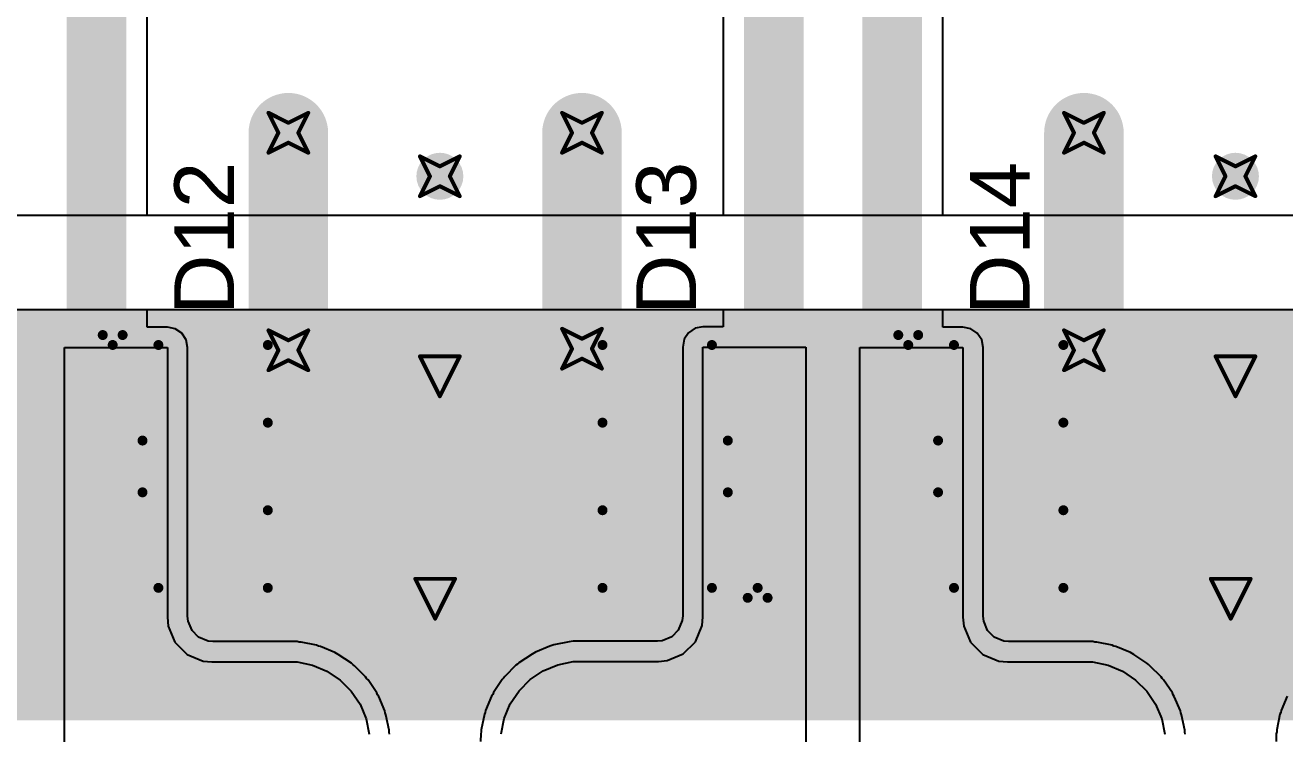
# Model space of a CAD drawing. Header units: inches. Extents: x -0.03 to 9.71, y 0.01 to 4.44.
# Drawn here: x 2.159 to 2.793, y 0.763 to 1.119 of the extents above; entities that cross this region are included whole.
import ezdxf

# ---------------------------------------------------------------- set-up
doc = ezdxf.new("R2010")
doc.units = ezdxf.units.IN
doc.header["$MEASUREMENT"] = 0
for name, color, linetype in [('Bottom Layer', 5, 'Continuous'), ('Bottom Solder', 6, 'Continuous'), ('Drill Drawing', 1, 'Continuous'), ('Layer 1', 16, 'Continuous'), ('Layer 2', 76, 'Continuous'), ('Top Layer', 1, 'Continuous'), ('Top Overlay', 2, 'Continuous'), ('Top Paste', 8, 'Continuous'), ('Top Solder', 216, 'Continuous'), ('Via Holes', 16, 'Continuous')]:
    doc.layers.add(name, color=color, linetype=linetype)
doc.styles.add('Arial', font='', dxfattribs={"height": 0.2})
doc.styles.get('Arial').set_extended_font_data('Arial')

# ---------------------------------------------------------------- blocks, each defined once
blk = doc.blocks.new('SOT_23_111')
at = {"layer": 'Top Layer'}
for points in [[(-0.01614, 0.05748), (0.01614, 0.05748), (0.01614, 0.02126), (-0.01614, 0.02126)], [(-0.05354, -0.02126), (-0.02126, -0.02126), (-0.02126, -0.05748), (-0.05354, -0.05748)], [(0.02126, -0.02126), (0.05354, -0.02126), (0.05354, -0.05748), (0.02126, -0.05748)]]:
    blk.add_hatch(color=1, dxfattribs=at).paths.add_polyline_path(points)
at = {"layer": 'Top Paste'}
for points in [[(-0.01614, 0.05748), (0.01614, 0.05748), (0.01614, 0.02126), (-0.01614, 0.02126)], [(-0.05354, -0.02126), (-0.02126, -0.02126), (-0.02126, -0.05748), (-0.05354, -0.05748)], [(0.02126, -0.02126), (0.05354, -0.02126), (0.05354, -0.05748), (0.02126, -0.05748)]]:
    blk.add_hatch(color=8, dxfattribs=at).paths.add_polyline_path(points)
at = {"layer": 'Top Solder'}
for points in [[(-0.02014, 0.06148), (0.02014, 0.06148), (0.02014, 0.01726), (-0.02014, 0.01726)], [(-0.05754, -0.01726), (-0.01726, -0.01726), (-0.01726, -0.06148), (-0.05754, -0.06148)], [(0.01726, -0.01726), (0.05754, -0.01726), (0.05754, -0.06148), (0.01726, -0.06148)]]:
    blk.add_hatch(color=216, dxfattribs=at).paths.add_polyline_path(points)
at = {"layer": 'Top Overlay', "const_width": 0.005}
for points in [[(-0.061, -0.023), (-0.061, 0.032)], [(-0.022, 0.032), (-0.061, 0.032)], [(0.061, 0.032), (0.022, 0.032)], [(0.061, -0.023), (0.061, 0.032)], [(0.013, -0.031), (-0.013, -0.031)], [(-0.061, -0.046), (-0.066, -0.041)], [(-0.066, -0.051), (-0.066, -0.041)], [(-0.066, -0.051), (-0.061, -0.046)]]:
    blk.add_lwpolyline(points, dxfattribs=at)
at = {"layer": 'Top Overlay', "const_width": 0.0025}
for points in [[(-0.06225, 0.032, 1), (-0.05975, 0.032, 1)], [(-0.06225, 0.032, 1), (-0.05975, 0.032, 1)], [(-0.02325, 0.032, 1), (-0.02075, 0.032, 1)], [(0.02075, 0.032, 1), (0.02325, 0.032, 1)], [(0.05975, 0.032, 1), (0.06225, 0.032, 1)], [(0.05975, 0.032, 1), (0.06225, 0.032, 1)], [(-0.06225, -0.023, 1), (-0.05975, -0.023, 1)], [(0.05975, -0.023, 1), (0.06225, -0.023, 1)], [(-0.01425, -0.031, 1), (-0.01175, -0.031, 1)], [(0.01175, -0.031, 1), (0.01425, -0.031, 1)], [(-0.06725, -0.041, 1), (-0.06475, -0.041, 1)], [(-0.06725, -0.041, 1), (-0.06475, -0.041, 1)], [(-0.06225, -0.046, 1), (-0.05975, -0.046, 1)], [(-0.06225, -0.046, 1), (-0.05975, -0.046, 1)], [(-0.06725, -0.051, 1), (-0.06475, -0.051, 1)], [(-0.06725, -0.051, 1), (-0.06475, -0.051, 1)]]:
    blk.add_lwpolyline(points, format="xyb", close=True, dxfattribs=at)
blk = doc.blocks.new('SOT_23_112')
at = {"layer": 'Top Layer'}
for points in [[(-0.01614, 0.05748), (0.01614, 0.05748), (0.01614, 0.02126), (-0.01614, 0.02126)], [(-0.05354, -0.02126), (-0.02126, -0.02126), (-0.02126, -0.05748), (-0.05354, -0.05748)], [(0.02126, -0.02126), (0.05354, -0.02126), (0.05354, -0.05748), (0.02126, -0.05748)]]:
    blk.add_hatch(color=1, dxfattribs=at).paths.add_polyline_path(points)
at = {"layer": 'Top Paste'}
for points in [[(-0.01614, 0.05748), (0.01614, 0.05748), (0.01614, 0.02126), (-0.01614, 0.02126)], [(-0.05354, -0.02126), (-0.02126, -0.02126), (-0.02126, -0.05748), (-0.05354, -0.05748)], [(0.02126, -0.02126), (0.05354, -0.02126), (0.05354, -0.05748), (0.02126, -0.05748)]]:
    blk.add_hatch(color=8, dxfattribs=at).paths.add_polyline_path(points)
at = {"layer": 'Top Solder'}
for points in [[(-0.02014, 0.06148), (0.02014, 0.06148), (0.02014, 0.01726), (-0.02014, 0.01726)], [(-0.05754, -0.01726), (-0.01726, -0.01726), (-0.01726, -0.06148), (-0.05754, -0.06148)], [(0.01726, -0.01726), (0.05754, -0.01726), (0.05754, -0.06148), (0.01726, -0.06148)]]:
    blk.add_hatch(color=216, dxfattribs=at).paths.add_polyline_path(points)
at = {"layer": 'Top Overlay', "const_width": 0.005}
for points in [[(-0.061, 0.032), (-0.061, -0.023)], [(-0.061, 0.032), (-0.022, 0.032)], [(0.022, 0.032), (0.061, 0.032)], [(0.061, 0.032), (0.061, -0.023)], [(-0.013, -0.031), (0.013, -0.031)], [(-0.066, -0.041), (-0.061, -0.046)], [(-0.066, -0.041), (-0.066, -0.051)], [(-0.061, -0.046), (-0.066, -0.051)]]:
    blk.add_lwpolyline(points, dxfattribs=at)
at = {"layer": 'Top Overlay', "const_width": 0.0025}
for points in [[(-0.06225, 0.032, 1), (-0.05975, 0.032, 1)], [(-0.06225, 0.032, 1), (-0.05975, 0.032, 1)], [(-0.02325, 0.032, 1), (-0.02075, 0.032, 1)], [(0.02075, 0.032, 1), (0.02325, 0.032, 1)], [(0.05975, 0.032, 1), (0.06225, 0.032, 1)], [(0.05975, 0.032, 1), (0.06225, 0.032, 1)], [(-0.06225, -0.023, 1), (-0.05975, -0.023, 1)], [(0.05975, -0.023, 1), (0.06225, -0.023, 1)], [(-0.01425, -0.031, 1), (-0.01175, -0.031, 1)], [(0.01175, -0.031, 1), (0.01425, -0.031, 1)], [(-0.06725, -0.041, 1), (-0.06475, -0.041, 1)], [(-0.06725, -0.041, 1), (-0.06475, -0.041, 1)], [(-0.06225, -0.046, 1), (-0.05975, -0.046, 1)], [(-0.06225, -0.046, 1), (-0.05975, -0.046, 1)], [(-0.06725, -0.051, 1), (-0.06475, -0.051, 1)], [(-0.06725, -0.051, 1), (-0.06475, -0.051, 1)]]:
    blk.add_lwpolyline(points, format="xyb", close=True, dxfattribs=at)
blk = doc.blocks.new('SOT_23_113')
at = {"layer": 'Top Layer'}
for points in [[(-0.01614, 0.05748), (0.01614, 0.05748), (0.01614, 0.02126), (-0.01614, 0.02126)], [(-0.05354, -0.02126), (-0.02126, -0.02126), (-0.02126, -0.05748), (-0.05354, -0.05748)], [(0.02126, -0.02126), (0.05354, -0.02126), (0.05354, -0.05748), (0.02126, -0.05748)]]:
    blk.add_hatch(color=1, dxfattribs=at).paths.add_polyline_path(points)
at = {"layer": 'Top Paste'}
for points in [[(-0.01614, 0.05748), (0.01614, 0.05748), (0.01614, 0.02126), (-0.01614, 0.02126)], [(-0.05354, -0.02126), (-0.02126, -0.02126), (-0.02126, -0.05748), (-0.05354, -0.05748)], [(0.02126, -0.02126), (0.05354, -0.02126), (0.05354, -0.05748), (0.02126, -0.05748)]]:
    blk.add_hatch(color=8, dxfattribs=at).paths.add_polyline_path(points)
at = {"layer": 'Top Solder'}
for points in [[(-0.02014, 0.06148), (0.02014, 0.06148), (0.02014, 0.01726), (-0.02014, 0.01726)], [(-0.05754, -0.01726), (-0.01726, -0.01726), (-0.01726, -0.06148), (-0.05754, -0.06148)], [(0.01726, -0.01726), (0.05754, -0.01726), (0.05754, -0.06148), (0.01726, -0.06148)]]:
    blk.add_hatch(color=216, dxfattribs=at).paths.add_polyline_path(points)
at = {"layer": 'Top Overlay', "const_width": 0.005}
for points in [[(-0.061, -0.023), (-0.061, 0.032)], [(-0.022, 0.032), (-0.061, 0.032)], [(0.061, 0.032), (0.022, 0.032)], [(0.061, -0.023), (0.061, 0.032)], [(0.013, -0.031), (-0.013, -0.031)], [(-0.061, -0.046), (-0.066, -0.041)], [(-0.066, -0.051), (-0.066, -0.041)], [(-0.066, -0.051), (-0.061, -0.046)]]:
    blk.add_lwpolyline(points, dxfattribs=at)
at = {"layer": 'Top Overlay', "const_width": 0.0025}
for points in [[(-0.06225, 0.032, 1), (-0.05975, 0.032, 1)], [(-0.06225, 0.032, 1), (-0.05975, 0.032, 1)], [(-0.02325, 0.032, 1), (-0.02075, 0.032, 1)], [(0.02075, 0.032, 1), (0.02325, 0.032, 1)], [(0.05975, 0.032, 1), (0.06225, 0.032, 1)], [(0.05975, 0.032, 1), (0.06225, 0.032, 1)], [(-0.06225, -0.023, 1), (-0.05975, -0.023, 1)], [(0.05975, -0.023, 1), (0.06225, -0.023, 1)], [(-0.01425, -0.031, 1), (-0.01175, -0.031, 1)], [(0.01175, -0.031, 1), (0.01425, -0.031, 1)], [(-0.06725, -0.041, 1), (-0.06475, -0.041, 1)], [(-0.06725, -0.041, 1), (-0.06475, -0.041, 1)], [(-0.06225, -0.046, 1), (-0.05975, -0.046, 1)], [(-0.06225, -0.046, 1), (-0.05975, -0.046, 1)], [(-0.06725, -0.051, 1), (-0.06475, -0.051, 1)], [(-0.06725, -0.051, 1), (-0.06475, -0.051, 1)]]:
    blk.add_lwpolyline(points, format="xyb", close=True, dxfattribs=at)

msp = doc.modelspace()

# ---------------------------------------------------------------- hatches: boundary and pattern name
at = {"layer": 'Bottom Layer'}
h = msp.add_hatch(color=5, dxfattribs=at)
edge = h.paths.add_edge_path()
edge.add_arc((2.29154, 1.06516), 0.01181, 0, 360)
h = msp.add_hatch(color=5, dxfattribs=at)
edge = h.paths.add_edge_path()
edge.add_arc((2.43917, 1.06516), 0.01181, 0, 360)
h = msp.add_hatch(color=5, dxfattribs=at)
edge = h.paths.add_edge_path()
edge.add_arc((2.69154, 1.06516), 0.01181, 0, 360)
h = msp.add_hatch(color=5, dxfattribs=at)
edge = h.paths.add_edge_path()
edge.add_arc((2.36772, 1.04331), 0.01181, 0, 360)
h = msp.add_hatch(color=5, dxfattribs=at)
edge = h.paths.add_edge_path()
edge.add_arc((2.76772, 1.04331), 0.01181, 0, 360)
h = msp.add_hatch(color=5, dxfattribs=at)
edge = h.paths.add_edge_path()
edge.add_arc((2.29154, 0.95591), 0.01181, 0, 360)
h = msp.add_hatch(color=5, dxfattribs=at)
edge = h.paths.add_edge_path()
edge.add_arc((2.36772, 0.94283), 0.02362, 0, 360)
h = msp.add_hatch(color=5, dxfattribs=at)
edge = h.paths.add_edge_path()
edge.add_arc((2.43917, 0.95669), 0.01181, 0, 360)
h = msp.add_hatch(color=5, dxfattribs=at)
edge = h.paths.add_edge_path()
edge.add_arc((2.69154, 0.95591), 0.01181, 0, 360)
h = msp.add_hatch(color=5, dxfattribs=at)
edge = h.paths.add_edge_path()
edge.add_arc((2.76772, 0.94283), 0.02362, 0, 360)
h = msp.add_hatch(color=5, dxfattribs=at)
edge = h.paths.add_edge_path()
edge.add_arc((2.36535, 0.8311), 0.02362, 0, 360)
h = msp.add_hatch(color=5, dxfattribs=at)
edge = h.paths.add_edge_path()
edge.add_arc((2.76535, 0.8311), 0.02362, 0, 360)
at = {"layer": 'Bottom Solder'}
msp.add_hatch(color=6, dxfattribs=at).paths.add_polyline_path([(0.02514, 0.77), (4.30557, 0.77), (4.30557, 0.97638), (0.02514, 0.97638)])
at = {"layer": 'Layer 1'}
h = msp.add_hatch(color=16, dxfattribs=at)
edge = h.paths.add_edge_path()
edge.add_arc((2.29154, 1.06516), 0.01181, 0, 360)
h = msp.add_hatch(color=16, dxfattribs=at)
edge = h.paths.add_edge_path()
edge.add_arc((2.43917, 1.06516), 0.01181, 0, 360)
h = msp.add_hatch(color=16, dxfattribs=at)
edge = h.paths.add_edge_path()
edge.add_arc((2.69154, 1.06516), 0.01181, 0, 360)
h = msp.add_hatch(color=16, dxfattribs=at)
edge = h.paths.add_edge_path()
edge.add_arc((2.36772, 1.04331), 0.01181, 0, 360)
h = msp.add_hatch(color=16, dxfattribs=at)
edge = h.paths.add_edge_path()
edge.add_arc((2.76772, 1.04331), 0.01181, 0, 360)
h = msp.add_hatch(color=16, dxfattribs=at)
edge = h.paths.add_edge_path()
edge.add_arc((2.29154, 0.95591), 0.01181, 0, 360)
h = msp.add_hatch(color=16, dxfattribs=at)
edge = h.paths.add_edge_path()
edge.add_arc((2.36772, 0.94283), 0.02362, 0, 360)
h = msp.add_hatch(color=16, dxfattribs=at)
edge = h.paths.add_edge_path()
edge.add_arc((2.43917, 0.95669), 0.01181, 0, 360)
h = msp.add_hatch(color=16, dxfattribs=at)
edge = h.paths.add_edge_path()
edge.add_arc((2.69154, 0.95591), 0.01181, 0, 360)
h = msp.add_hatch(color=16, dxfattribs=at)
edge = h.paths.add_edge_path()
edge.add_arc((2.76772, 0.94283), 0.02362, 0, 360)
h = msp.add_hatch(color=16, dxfattribs=at)
edge = h.paths.add_edge_path()
edge.add_arc((2.36535, 0.8311), 0.02362, 0, 360)
h = msp.add_hatch(color=16, dxfattribs=at)
edge = h.paths.add_edge_path()
edge.add_arc((2.76535, 0.8311), 0.02362, 0, 360)
at = {"layer": 'Layer 2'}
h = msp.add_hatch(color=76, dxfattribs=at)
edge = h.paths.add_edge_path()
edge.add_arc((2.29154, 1.06516), 0.01181, 0, 360)
h = msp.add_hatch(color=76, dxfattribs=at)
edge = h.paths.add_edge_path()
edge.add_arc((2.43917, 1.06516), 0.01181, 0, 360)
h = msp.add_hatch(color=76, dxfattribs=at)
edge = h.paths.add_edge_path()
edge.add_arc((2.69154, 1.06516), 0.01181, 0, 360)
h = msp.add_hatch(color=76, dxfattribs=at)
edge = h.paths.add_edge_path()
edge.add_arc((2.36772, 1.04331), 0.01181, 0, 360)
h = msp.add_hatch(color=76, dxfattribs=at)
edge = h.paths.add_edge_path()
edge.add_arc((2.76772, 1.04331), 0.01181, 0, 360)
h = msp.add_hatch(color=76, dxfattribs=at)
edge = h.paths.add_edge_path()
edge.add_arc((2.29154, 0.95591), 0.01181, 0, 360)
h = msp.add_hatch(color=76, dxfattribs=at)
edge = h.paths.add_edge_path()
edge.add_arc((2.36772, 0.94283), 0.02362, 0, 360)
h = msp.add_hatch(color=76, dxfattribs=at)
edge = h.paths.add_edge_path()
edge.add_arc((2.43917, 0.95669), 0.01181, 0, 360)
h = msp.add_hatch(color=76, dxfattribs=at)
edge = h.paths.add_edge_path()
edge.add_arc((2.69154, 0.95591), 0.01181, 0, 360)
h = msp.add_hatch(color=76, dxfattribs=at)
edge = h.paths.add_edge_path()
edge.add_arc((2.76772, 0.94283), 0.02362, 0, 360)
h = msp.add_hatch(color=76, dxfattribs=at)
edge = h.paths.add_edge_path()
edge.add_arc((2.36535, 0.8311), 0.02362, 0, 360)
h = msp.add_hatch(color=76, dxfattribs=at)
edge = h.paths.add_edge_path()
edge.add_arc((2.76535, 0.8311), 0.02362, 0, 360)
at = {"layer": 'Top Layer'}
h = msp.add_hatch(color=1, dxfattribs=at)
edge = h.paths.add_edge_path()
edge.add_arc((2.29154, 1.06516), 0.01181, 0, 360)
h = msp.add_hatch(color=1, dxfattribs=at)
edge = h.paths.add_edge_path()
edge.add_arc((2.43917, 1.06516), 0.01181, 0, 360)
h = msp.add_hatch(color=1, dxfattribs=at)
edge = h.paths.add_edge_path()
edge.add_arc((2.69154, 1.06516), 0.01181, 0, 360)
h = msp.add_hatch(color=1, dxfattribs=at)
edge = h.paths.add_edge_path()
edge.add_arc((2.36772, 1.04331), 0.01181, 0, 360)
h = msp.add_hatch(color=1, dxfattribs=at)
edge = h.paths.add_edge_path()
edge.add_arc((2.76772, 1.04331), 0.01181, 0, 360)
h = msp.add_hatch(color=1, dxfattribs=at)
edge = h.paths.add_edge_path()
edge.add_arc((2.29154, 0.95591), 0.01181, 0, 360)
h = msp.add_hatch(color=1, dxfattribs=at)
edge = h.paths.add_edge_path()
edge.add_arc((2.36772, 0.94283), 0.02362, 0, 360)
h = msp.add_hatch(color=1, dxfattribs=at)
edge = h.paths.add_edge_path()
edge.add_arc((2.43917, 0.95669), 0.01181, 0, 360)
h = msp.add_hatch(color=1, dxfattribs=at)
edge = h.paths.add_edge_path()
edge.add_arc((2.69154, 0.95591), 0.01181, 0, 360)
h = msp.add_hatch(color=1, dxfattribs=at)
edge = h.paths.add_edge_path()
edge.add_arc((2.76772, 0.94283), 0.02362, 0, 360)
h = msp.add_hatch(color=1, dxfattribs=at)
edge = h.paths.add_edge_path()
edge.add_arc((2.36535, 0.8311), 0.02362, 0, 360)
h = msp.add_hatch(color=1, dxfattribs=at)
edge = h.paths.add_edge_path()
edge.add_arc((2.76535, 0.8311), 0.02362, 0, 360)
at = {"layer": 'Via Holes'}
h = msp.add_hatch(color=7, dxfattribs=at)
edge = h.paths.add_edge_path()
edge.add_arc((2.29154, 1.06516), 0.00591, 0, 360)
h = msp.add_hatch(color=7, dxfattribs=at)
edge = h.paths.add_edge_path()
edge.add_arc((2.43917, 1.06516), 0.00591, 0, 360)
h = msp.add_hatch(color=7, dxfattribs=at)
edge = h.paths.add_edge_path()
edge.add_arc((2.69154, 1.06516), 0.00591, 0, 360)
h = msp.add_hatch(color=7, dxfattribs=at)
edge = h.paths.add_edge_path()
edge.add_arc((2.36772, 1.04331), 0.00591, 0, 360)
h = msp.add_hatch(color=7, dxfattribs=at)
edge = h.paths.add_edge_path()
edge.add_arc((2.76772, 1.04331), 0.00591, 0, 360)
h = msp.add_hatch(color=7, dxfattribs=at)
edge = h.paths.add_edge_path()
edge.add_arc((2.29154, 0.95591), 0.00591, 0, 360)
h = msp.add_hatch(color=7, dxfattribs=at)
edge = h.paths.add_edge_path()
edge.add_arc((2.36772, 0.94283), 0.01378, 0, 360)
h = msp.add_hatch(color=7, dxfattribs=at)
edge = h.paths.add_edge_path()
edge.add_arc((2.43917, 0.95669), 0.00591, 0, 360)
h = msp.add_hatch(color=7, dxfattribs=at)
edge = h.paths.add_edge_path()
edge.add_arc((2.69154, 0.95591), 0.00591, 0, 360)
h = msp.add_hatch(color=7, dxfattribs=at)
edge = h.paths.add_edge_path()
edge.add_arc((2.76772, 0.94283), 0.01378, 0, 360)
h = msp.add_hatch(color=7, dxfattribs=at)
edge = h.paths.add_edge_path()
edge.add_arc((2.36535, 0.8311), 0.01378, 0, 360)
h = msp.add_hatch(color=7, dxfattribs=at)
edge = h.paths.add_edge_path()
edge.add_arc((2.76535, 0.8311), 0.01378, 0, 360)

# ---------------------------------------------------------------- linework, layer by layer
at = {"layer": 'Bottom Layer'}
for p, q in [((4.30557, 1.02362), (0.02514, 1.02362)), ((0.02514, 0.97638), (4.30557, 0.97638))]:
    msp.add_line(p, q, dxfattribs=at)
at = {"layer": 'Bottom Layer', "const_width": 0.04}
for points in [[(2.29154, 0.95591), (2.29154, 1.06516)], [(2.43917, 0.95669), (2.43917, 1.06516)], [(2.69154, 0.95591), (2.69154, 1.06516)]]:
    msp.add_lwpolyline(points, dxfattribs=at)
at = {"layer": 'Bottom Layer', "const_width": 0.02}
for points in [[(2.28154, 1.06516, 1), (2.30154, 1.06516, 1)], [(2.42917, 1.06516, 1), (2.44917, 1.06516, 1)], [(2.68154, 1.06516, 1), (2.70154, 1.06516, 1)], [(2.28154, 0.95591, 1), (2.30154, 0.95591, 1)], [(2.42917, 0.95669, 1), (2.44917, 0.95669, 1)], [(2.68154, 0.95591, 1), (2.70154, 0.95591, 1)]]:
    msp.add_lwpolyline(points, format="xyb", close=True, dxfattribs=at)
at = {"layer": 'Drill Drawing', "const_width": 0.002}
for points in [[(2.28154, 1.07516), (2.29154, 1.07016)], [(2.28154, 1.07516), (2.28654, 1.06516)], [(2.29154, 1.07016), (2.30154, 1.07516)], [(2.29654, 1.06516), (2.30154, 1.07516)], [(2.42917, 1.07516), (2.43917, 1.07016)], [(2.42917, 1.07516), (2.43417, 1.06516)], [(2.43917, 1.07016), (2.44917, 1.07516)], [(2.44417, 1.06516), (2.44917, 1.07516)], [(2.68154, 1.07516), (2.69154, 1.07016)], [(2.68154, 1.07516), (2.68654, 1.06516)], [(2.69154, 1.07016), (2.70154, 1.07516)], [(2.69654, 1.06516), (2.70154, 1.07516)], [(2.28154, 1.05516), (2.28654, 1.06516)], [(2.29654, 1.06516), (2.30154, 1.05516)], [(2.42917, 1.05516), (2.43417, 1.06516)], [(2.44417, 1.06516), (2.44917, 1.05516)], [(2.68154, 1.05516), (2.68654, 1.06516)], [(2.69654, 1.06516), (2.70154, 1.05516)], [(2.28154, 1.05516), (2.29154, 1.06016)], [(2.29154, 1.06016), (2.30154, 1.05516)], [(2.42917, 1.05516), (2.43917, 1.06016)], [(2.43917, 1.06016), (2.44917, 1.05516)], [(2.68154, 1.05516), (2.69154, 1.06016)], [(2.69154, 1.06016), (2.70154, 1.05516)], [(2.35772, 1.05331), (2.36772, 1.04831)], [(2.35772, 1.05331), (2.36272, 1.04331)], [(2.36772, 1.04831), (2.37772, 1.05331)], [(2.37272, 1.04331), (2.37772, 1.05331)], [(2.75772, 1.05331), (2.76772, 1.04831)], [(2.75772, 1.05331), (2.76272, 1.04331)], [(2.76772, 1.04831), (2.77772, 1.05331)], [(2.77272, 1.04331), (2.77772, 1.05331)], [(2.35772, 1.03331), (2.36272, 1.04331)], [(2.35772, 1.03331), (2.36772, 1.03831)], [(2.36772, 1.03831), (2.37772, 1.03331)], [(2.37272, 1.04331), (2.37772, 1.03331)], [(2.75772, 1.03331), (2.76272, 1.04331)], [(2.75772, 1.03331), (2.76772, 1.03831)], [(2.76772, 1.03831), (2.77772, 1.03331)], [(2.77272, 1.04331), (2.77772, 1.03331)], [(2.28154, 0.96591), (2.29154, 0.96091)], [(2.28154, 0.96591), (2.28654, 0.95591)], [(2.29154, 0.96091), (2.30154, 0.96591)], [(2.29654, 0.95591), (2.30154, 0.96591)], [(2.42917, 0.96669), (2.43917, 0.96169)], [(2.42917, 0.96669), (2.43417, 0.95669)], [(2.43917, 0.96169), (2.44917, 0.96669)], [(2.44417, 0.95669), (2.44917, 0.96669)], [(2.68154, 0.96591), (2.69154, 0.96091)], [(2.68154, 0.96591), (2.68654, 0.95591)], [(2.69154, 0.96091), (2.70154, 0.96591)], [(2.69654, 0.95591), (2.70154, 0.96591)], [(2.28154, 0.94591), (2.28654, 0.95591)], [(2.29654, 0.95591), (2.30154, 0.94591)], [(2.42917, 0.94669), (2.43417, 0.95669)], [(2.44417, 0.95669), (2.44917, 0.94669)], [(2.68154, 0.94591), (2.68654, 0.95591)], [(2.69654, 0.95591), (2.70154, 0.94591)], [(2.28154, 0.94591), (2.29154, 0.95091)], [(2.29154, 0.95091), (2.30154, 0.94591)], [(2.35772, 0.95283), (2.37772, 0.95283)], [(2.35772, 0.95283), (2.36772, 0.93283)], [(2.36772, 0.93283), (2.37772, 0.95283)], [(2.42917, 0.94669), (2.43917, 0.95169)], [(2.43917, 0.95169), (2.44917, 0.94669)], [(2.68154, 0.94591), (2.69154, 0.95091)], [(2.69154, 0.95091), (2.70154, 0.94591)], [(2.75772, 0.95283), (2.77772, 0.95283)], [(2.75772, 0.95283), (2.76772, 0.93283)], [(2.76772, 0.93283), (2.77772, 0.95283)], [(2.35535, 0.8411), (2.37535, 0.8411)], [(2.35535, 0.8411), (2.36535, 0.8211)], [(2.36535, 0.8211), (2.37535, 0.8411)], [(2.75535, 0.8411), (2.77535, 0.8411)], [(2.75535, 0.8411), (2.76535, 0.8211)], [(2.76535, 0.8211), (2.77535, 0.8411)]]:
    msp.add_lwpolyline(points, dxfattribs=at)
at = {"layer": 'Drill Drawing', "const_width": 0.001}
for points in [[(2.28104, 1.07516, 1), (2.28204, 1.07516, 1)], [(2.28104, 1.07516, 1), (2.28204, 1.07516, 1)], [(2.29104, 1.07016, 1), (2.29204, 1.07016, 1)], [(2.29104, 1.07016, 1), (2.29204, 1.07016, 1)], [(2.30104, 1.07516, 1), (2.30204, 1.07516, 1)], [(2.30104, 1.07516, 1), (2.30204, 1.07516, 1)], [(2.42867, 1.07516, 1), (2.42967, 1.07516, 1)], [(2.42867, 1.07516, 1), (2.42967, 1.07516, 1)], [(2.43867, 1.07016, 1), (2.43967, 1.07016, 1)], [(2.43867, 1.07016, 1), (2.43967, 1.07016, 1)], [(2.44867, 1.07516, 1), (2.44967, 1.07516, 1)], [(2.44867, 1.07516, 1), (2.44967, 1.07516, 1)], [(2.68104, 1.07516, 1), (2.68204, 1.07516, 1)], [(2.68104, 1.07516, 1), (2.68204, 1.07516, 1)], [(2.69104, 1.07016, 1), (2.69204, 1.07016, 1)], [(2.69104, 1.07016, 1), (2.69204, 1.07016, 1)], [(2.70104, 1.07516, 1), (2.70204, 1.07516, 1)], [(2.70104, 1.07516, 1), (2.70204, 1.07516, 1)], [(2.28604, 1.06516, 1), (2.28704, 1.06516, 1)], [(2.28604, 1.06516, 1), (2.28704, 1.06516, 1)], [(2.29604, 1.06516, 1), (2.29704, 1.06516, 1)], [(2.29604, 1.06516, 1), (2.29704, 1.06516, 1)], [(2.43367, 1.06516, 1), (2.43467, 1.06516, 1)], [(2.43367, 1.06516, 1), (2.43467, 1.06516, 1)], [(2.44367, 1.06516, 1), (2.44467, 1.06516, 1)], [(2.44367, 1.06516, 1), (2.44467, 1.06516, 1)], [(2.68604, 1.06516, 1), (2.68704, 1.06516, 1)], [(2.68604, 1.06516, 1), (2.68704, 1.06516, 1)], [(2.69604, 1.06516, 1), (2.69704, 1.06516, 1)], [(2.69604, 1.06516, 1), (2.69704, 1.06516, 1)], [(2.29104, 1.06016, 1), (2.29204, 1.06016, 1)], [(2.29104, 1.06016, 1), (2.29204, 1.06016, 1)], [(2.43867, 1.06016, 1), (2.43967, 1.06016, 1)], [(2.43867, 1.06016, 1), (2.43967, 1.06016, 1)], [(2.69104, 1.06016, 1), (2.69204, 1.06016, 1)], [(2.69104, 1.06016, 1), (2.69204, 1.06016, 1)], [(2.28104, 1.05516, 1), (2.28204, 1.05516, 1)], [(2.28104, 1.05516, 1), (2.28204, 1.05516, 1)], [(2.30104, 1.05516, 1), (2.30204, 1.05516, 1)], [(2.30104, 1.05516, 1), (2.30204, 1.05516, 1)], [(2.35722, 1.05331, 1), (2.35822, 1.05331, 1)], [(2.35722, 1.05331, 1), (2.35822, 1.05331, 1)], [(2.37722, 1.05331, 1), (2.37822, 1.05331, 1)], [(2.37722, 1.05331, 1), (2.37822, 1.05331, 1)], [(2.42867, 1.05516, 1), (2.42967, 1.05516, 1)], [(2.42867, 1.05516, 1), (2.42967, 1.05516, 1)], [(2.44867, 1.05516, 1), (2.44967, 1.05516, 1)], [(2.44867, 1.05516, 1), (2.44967, 1.05516, 1)], [(2.68104, 1.05516, 1), (2.68204, 1.05516, 1)], [(2.68104, 1.05516, 1), (2.68204, 1.05516, 1)], [(2.70104, 1.05516, 1), (2.70204, 1.05516, 1)], [(2.70104, 1.05516, 1), (2.70204, 1.05516, 1)], [(2.75722, 1.05331, 1), (2.75822, 1.05331, 1)], [(2.75722, 1.05331, 1), (2.75822, 1.05331, 1)], [(2.77722, 1.05331, 1), (2.77822, 1.05331, 1)], [(2.77722, 1.05331, 1), (2.77822, 1.05331, 1)], [(2.36722, 1.04831, 1), (2.36822, 1.04831, 1)], [(2.36722, 1.04831, 1), (2.36822, 1.04831, 1)], [(2.76722, 1.04831, 1), (2.76822, 1.04831, 1)], [(2.76722, 1.04831, 1), (2.76822, 1.04831, 1)], [(2.36222, 1.04331, 1), (2.36322, 1.04331, 1)], [(2.36222, 1.04331, 1), (2.36322, 1.04331, 1)], [(2.36722, 1.03831, 1), (2.36822, 1.03831, 1)], [(2.36722, 1.03831, 1), (2.36822, 1.03831, 1)], [(2.37222, 1.04331, 1), (2.37322, 1.04331, 1)], [(2.37222, 1.04331, 1), (2.37322, 1.04331, 1)], [(2.76222, 1.04331, 1), (2.76322, 1.04331, 1)], [(2.76222, 1.04331, 1), (2.76322, 1.04331, 1)], [(2.76722, 1.03831, 1), (2.76822, 1.03831, 1)], [(2.76722, 1.03831, 1), (2.76822, 1.03831, 1)], [(2.77222, 1.04331, 1), (2.77322, 1.04331, 1)], [(2.77222, 1.04331, 1), (2.77322, 1.04331, 1)], [(2.35722, 1.03331, 1), (2.35822, 1.03331, 1)], [(2.35722, 1.03331, 1), (2.35822, 1.03331, 1)], [(2.37722, 1.03331, 1), (2.37822, 1.03331, 1)], [(2.37722, 1.03331, 1), (2.37822, 1.03331, 1)], [(2.75722, 1.03331, 1), (2.75822, 1.03331, 1)], [(2.75722, 1.03331, 1), (2.75822, 1.03331, 1)], [(2.77722, 1.03331, 1), (2.77822, 1.03331, 1)], [(2.77722, 1.03331, 1), (2.77822, 1.03331, 1)], [(2.28104, 0.96591, 1), (2.28204, 0.96591, 1)], [(2.28104, 0.96591, 1), (2.28204, 0.96591, 1)], [(2.30104, 0.96591, 1), (2.30204, 0.96591, 1)], [(2.30104, 0.96591, 1), (2.30204, 0.96591, 1)], [(2.42867, 0.96669, 1), (2.42967, 0.96669, 1)], [(2.42867, 0.96669, 1), (2.42967, 0.96669, 1)], [(2.43867, 0.96169, 1), (2.43967, 0.96169, 1)], [(2.43867, 0.96169, 1), (2.43967, 0.96169, 1)], [(2.44867, 0.96669, 1), (2.44967, 0.96669, 1)], [(2.44867, 0.96669, 1), (2.44967, 0.96669, 1)], [(2.68104, 0.96591, 1), (2.68204, 0.96591, 1)], [(2.68104, 0.96591, 1), (2.68204, 0.96591, 1)], [(2.70104, 0.96591, 1), (2.70204, 0.96591, 1)], [(2.70104, 0.96591, 1), (2.70204, 0.96591, 1)], [(2.28604, 0.95591, 1), (2.28704, 0.95591, 1)], [(2.28604, 0.95591, 1), (2.28704, 0.95591, 1)], [(2.29104, 0.96091, 1), (2.29204, 0.96091, 1)], [(2.29104, 0.96091, 1), (2.29204, 0.96091, 1)], [(2.29604, 0.95591, 1), (2.29704, 0.95591, 1)], [(2.29604, 0.95591, 1), (2.29704, 0.95591, 1)], [(2.43367, 0.95669, 1), (2.43467, 0.95669, 1)], [(2.43367, 0.95669, 1), (2.43467, 0.95669, 1)], [(2.44367, 0.95669, 1), (2.44467, 0.95669, 1)], [(2.44367, 0.95669, 1), (2.44467, 0.95669, 1)], [(2.68604, 0.95591, 1), (2.68704, 0.95591, 1)], [(2.68604, 0.95591, 1), (2.68704, 0.95591, 1)], [(2.69104, 0.96091, 1), (2.69204, 0.96091, 1)], [(2.69104, 0.96091, 1), (2.69204, 0.96091, 1)], [(2.69604, 0.95591, 1), (2.69704, 0.95591, 1)], [(2.69604, 0.95591, 1), (2.69704, 0.95591, 1)], [(2.29104, 0.95091, 1), (2.29204, 0.95091, 1)], [(2.29104, 0.95091, 1), (2.29204, 0.95091, 1)], [(2.35722, 0.95283, 1), (2.35822, 0.95283, 1)], [(2.35722, 0.95283, 1), (2.35822, 0.95283, 1)], [(2.37722, 0.95283, 1), (2.37822, 0.95283, 1)], [(2.37722, 0.95283, 1), (2.37822, 0.95283, 1)], [(2.43867, 0.95169, 1), (2.43967, 0.95169, 1)], [(2.43867, 0.95169, 1), (2.43967, 0.95169, 1)], [(2.69104, 0.95091, 1), (2.69204, 0.95091, 1)], [(2.69104, 0.95091, 1), (2.69204, 0.95091, 1)], [(2.75722, 0.95283, 1), (2.75822, 0.95283, 1)], [(2.75722, 0.95283, 1), (2.75822, 0.95283, 1)], [(2.77722, 0.95283, 1), (2.77822, 0.95283, 1)], [(2.77722, 0.95283, 1), (2.77822, 0.95283, 1)], [(2.28104, 0.94591, 1), (2.28204, 0.94591, 1)], [(2.28104, 0.94591, 1), (2.28204, 0.94591, 1)], [(2.30104, 0.94591, 1), (2.30204, 0.94591, 1)], [(2.30104, 0.94591, 1), (2.30204, 0.94591, 1)], [(2.42867, 0.94669, 1), (2.42967, 0.94669, 1)], [(2.42867, 0.94669, 1), (2.42967, 0.94669, 1)], [(2.44867, 0.94669, 1), (2.44967, 0.94669, 1)], [(2.44867, 0.94669, 1), (2.44967, 0.94669, 1)], [(2.68104, 0.94591, 1), (2.68204, 0.94591, 1)], [(2.68104, 0.94591, 1), (2.68204, 0.94591, 1)], [(2.70104, 0.94591, 1), (2.70204, 0.94591, 1)], [(2.70104, 0.94591, 1), (2.70204, 0.94591, 1)], [(2.36722, 0.93283, 1), (2.36822, 0.93283, 1)], [(2.36722, 0.93283, 1), (2.36822, 0.93283, 1)], [(2.76722, 0.93283, 1), (2.76822, 0.93283, 1)], [(2.76722, 0.93283, 1), (2.76822, 0.93283, 1)], [(2.35485, 0.8411, 1), (2.35585, 0.8411, 1)], [(2.35485, 0.8411, 1), (2.35585, 0.8411, 1)], [(2.37485, 0.8411, 1), (2.37585, 0.8411, 1)], [(2.37485, 0.8411, 1), (2.37585, 0.8411, 1)], [(2.75485, 0.8411, 1), (2.75585, 0.8411, 1)], [(2.75485, 0.8411, 1), (2.75585, 0.8411, 1)], [(2.77485, 0.8411, 1), (2.77585, 0.8411, 1)], [(2.77485, 0.8411, 1), (2.77585, 0.8411, 1)], [(2.36485, 0.8211, 1), (2.36585, 0.8211, 1)], [(2.36485, 0.8211, 1), (2.36585, 0.8211, 1)], [(2.76485, 0.8211, 1), (2.76585, 0.8211, 1)], [(2.76485, 0.8211, 1), (2.76585, 0.8211, 1)]]:
    msp.add_lwpolyline(points, format="xyb", close=True, dxfattribs=at)
at = {"layer": 'Layer 1'}
for p, q in [((4.30557, 1.02362), (0.02514, 1.02362)), ((0.02514, 0.97638), (4.30557, 0.97638))]:
    msp.add_line(p, q, dxfattribs=at)
at = {"layer": 'Layer 2'}
for p, q in [((4.30557, 1.02362), (0.02514, 1.02362)), ((0.02514, 0.97638), (4.30557, 0.97638))]:
    msp.add_line(p, q, dxfattribs=at)
at = {"layer": 'Top Layer'}
for p, q in [((2.22057, 1.02362), (2.22057, 1.21084)), ((2.51014, 1.21084), (2.51014, 1.02362)), ((2.62057, 1.02362), (2.62057, 1.21084)), ((2.51014, 1.02362), (2.22057, 1.02362)), ((2.91014, 1.02362), (2.62057, 1.02362)), ((2.22057, 0.96752), (2.22057, 0.97638)), ((2.22057, 0.97638), (2.51014, 0.97638)), ((2.51014, 0.97638), (2.51014, 0.96773)), ((2.62057, 0.96752), (2.62057, 0.97638)), ((2.62057, 0.97638), (2.91014, 0.97638)), ((2.23071, 0.96752), (2.22057, 0.96752)), ((2.23461, 0.96674), (2.23071, 0.96752)), ((2.23792, 0.96453), (2.23461, 0.96674)), ((2.24013, 0.96123), (2.23792, 0.96453)), ((2.49279, 0.96474), (2.49058, 0.96143)), ((2.4961, 0.96695), (2.49279, 0.96474)), ((2.5, 0.96773), (2.4961, 0.96695)), ((2.51014, 0.96773), (2.5, 0.96773)), ((2.63071, 0.96752), (2.62057, 0.96752)), ((2.63461, 0.96674), (2.63071, 0.96752)), ((2.63792, 0.96453), (2.63461, 0.96674)), ((2.64013, 0.96123), (2.63792, 0.96453)), ((2.17895, 0.59167), (2.17895, 0.95732)), ((2.17895, 0.95732), (2.23071, 0.95732)), ((2.23071, 0.95732), (2.23071, 0.82177)), ((2.2409, 0.95732), (2.24013, 0.96123)), ((2.24091, 0.82227), (2.2409, 0.95732)), ((2.48981, 0.95753), (2.4898, 0.82248)), ((2.49058, 0.96143), (2.48981, 0.95753)), ((2.5, 0.82198), (2.5, 0.95753)), ((2.5, 0.95753), (2.55176, 0.95753)), ((2.55176, 0.95753), (2.55176, 0.59188)), ((2.57895, 0.59167), (2.57895, 0.95732)), ((2.57895, 0.95732), (2.63071, 0.95732)), ((2.63071, 0.95732), (2.63071, 0.82177)), ((2.6409, 0.95732), (2.64013, 0.96123)), ((2.64091, 0.82227), (2.6409, 0.95732)), ((2.23071, 0.82177), (2.23071, 0.82177)), ((2.23071, 0.82177), (2.23114, 0.8174)), ((2.23114, 0.8174), (2.23448, 0.80933)), ((2.24114, 0.8199), (2.24091, 0.82227)), ((2.24312, 0.8151), (2.24114, 0.8199)), ((2.48957, 0.82011), (2.48758, 0.81531)), ((2.4898, 0.82248), (2.48957, 0.82011)), ((2.49623, 0.80953), (2.49957, 0.81761)), ((2.49957, 0.81761), (2.5, 0.82198)), ((2.5, 0.82198), (2.5, 0.82198)), ((2.63071, 0.82177), (2.63071, 0.82177)), ((2.63071, 0.82177), (2.63114, 0.8174)), ((2.63114, 0.8174), (2.63448, 0.80933)), ((2.64114, 0.8199), (2.64091, 0.82227)), ((2.64312, 0.8151), (2.64114, 0.8199)), ((2.24643, 0.81179), (2.24312, 0.8151)), ((2.25123, 0.80981), (2.24643, 0.81179)), ((2.48428, 0.812), (2.47948, 0.81001)), ((2.48758, 0.81531), (2.48428, 0.812)), ((2.64643, 0.81179), (2.64312, 0.8151)), ((2.65123, 0.80981), (2.64643, 0.81179)), ((2.23448, 0.80933), (2.24066, 0.80315)), ((2.2536, 0.80958), (2.25123, 0.80981)), ((2.29195, 0.80958), (2.2536, 0.80958)), ((2.292, 0.80957), (2.29195, 0.80958)), ((2.29205, 0.80957), (2.292, 0.80957)), ((2.29601, 0.80954), (2.29205, 0.80957)), ((2.29698, 0.80933), (2.29601, 0.80954)), ((2.29797, 0.80932), (2.29698, 0.80933)), ((2.30573, 0.80772), (2.29797, 0.80932)), ((2.30665, 0.80733), (2.30573, 0.80772)), ((2.30762, 0.80714), (2.30665, 0.80733)), ((2.31492, 0.80407), (2.30762, 0.80714)), ((2.42309, 0.80734), (2.41579, 0.80427)), ((2.42406, 0.80754), (2.42309, 0.80734)), ((2.42497, 0.80793), (2.42406, 0.80754)), ((2.43273, 0.80953), (2.42497, 0.80793)), ((2.43373, 0.80954), (2.43273, 0.80953)), ((2.4347, 0.80974), (2.43373, 0.80954)), ((2.43866, 0.80978), (2.4347, 0.80974)), ((2.43871, 0.80977), (2.43866, 0.80978)), ((2.43876, 0.80978), (2.43871, 0.80977)), ((2.47711, 0.80978), (2.43876, 0.80978)), ((2.47948, 0.81001), (2.47711, 0.80978)), ((2.49005, 0.80336), (2.49623, 0.80953)), ((2.63448, 0.80933), (2.64066, 0.80315)), ((2.6536, 0.80958), (2.65123, 0.80981)), ((2.69195, 0.80958), (2.6536, 0.80958)), ((2.692, 0.80957), (2.69195, 0.80958)), ((2.69205, 0.80957), (2.692, 0.80957)), ((2.69601, 0.80954), (2.69205, 0.80957)), ((2.69698, 0.80933), (2.69601, 0.80954)), ((2.69797, 0.80932), (2.69698, 0.80933)), ((2.70573, 0.80772), (2.69797, 0.80932)), ((2.70665, 0.80733), (2.70573, 0.80772)), ((2.70762, 0.80714), (2.70665, 0.80733)), ((2.71492, 0.80407), (2.70762, 0.80714)), ((2.24066, 0.80315), (2.24873, 0.79981)), ((2.24873, 0.79981), (2.2531, 0.79938)), ((2.2531, 0.79938), (2.29195, 0.79938)), ((2.29195, 0.79938), (2.29195, 0.79938)), ((2.29195, 0.79938), (2.29591, 0.79934)), ((2.29591, 0.79934), (2.30367, 0.79774)), ((2.31575, 0.80351), (2.31492, 0.80407)), ((2.31666, 0.80313), (2.31575, 0.80351)), ((2.32324, 0.79871), (2.31666, 0.80313)), ((2.32394, 0.79801), (2.32324, 0.79871)), ((2.32476, 0.79746), (2.32394, 0.79801)), ((2.40677, 0.79822), (2.40595, 0.79767)), ((2.40747, 0.79892), (2.40677, 0.79822)), ((2.41405, 0.80334), (2.40747, 0.79892)), ((2.41496, 0.80372), (2.41405, 0.80334)), ((2.41579, 0.80427), (2.41496, 0.80372)), ((2.42704, 0.79794), (2.4348, 0.79955)), ((2.4348, 0.79955), (2.43876, 0.79959)), ((2.43876, 0.79959), (2.43876, 0.79959)), ((2.43876, 0.79959), (2.47761, 0.79959)), ((2.47761, 0.79959), (2.48198, 0.80001)), ((2.48198, 0.80001), (2.49005, 0.80336)), ((2.64066, 0.80315), (2.64873, 0.79981)), ((2.64873, 0.79981), (2.6531, 0.79938)), ((2.6531, 0.79938), (2.69195, 0.79938)), ((2.69195, 0.79938), (2.69195, 0.79938)), ((2.69195, 0.79938), (2.69591, 0.79934)), ((2.69591, 0.79934), (2.70367, 0.79774)), ((2.71575, 0.80351), (2.71492, 0.80407)), ((2.71666, 0.80313), (2.71575, 0.80351)), ((2.72324, 0.79871), (2.71666, 0.80313)), ((2.72394, 0.79801), (2.72324, 0.79871)), ((2.72476, 0.79746), (2.72394, 0.79801)), ((2.30367, 0.79774), (2.31097, 0.79467)), ((2.31097, 0.79467), (2.31755, 0.79025)), ((2.33036, 0.79186), (2.32476, 0.79746)), ((2.33091, 0.79103), (2.33036, 0.79186)), ((2.40034, 0.79206), (2.39979, 0.79124)), ((2.40595, 0.79767), (2.40034, 0.79206)), ((2.41316, 0.79046), (2.41973, 0.79487)), ((2.41973, 0.79487), (2.42704, 0.79794)), ((2.70367, 0.79774), (2.71097, 0.79467)), ((2.71097, 0.79467), (2.71755, 0.79025)), ((2.73036, 0.79186), (2.72476, 0.79746)), ((2.73091, 0.79103), (2.73036, 0.79186)), ((2.31755, 0.79025), (2.32315, 0.78465)), ((2.33162, 0.79033), (2.33091, 0.79103)), ((2.33604, 0.78376), (2.33162, 0.79033)), ((2.39909, 0.79054), (2.39467, 0.78396)), ((2.39979, 0.79124), (2.39909, 0.79054)), ((2.40755, 0.78485), (2.41316, 0.79046)), ((2.71755, 0.79025), (2.72315, 0.78465)), ((2.73162, 0.79033), (2.73091, 0.79103)), ((2.73604, 0.78376), (2.73162, 0.79033)), ((2.32315, 0.78465), (2.32757, 0.77807)), ((2.33642, 0.78284), (2.33604, 0.78376)), ((2.33697, 0.78202), (2.33642, 0.78284)), ((2.34004, 0.77471), (2.33697, 0.78202)), ((2.39374, 0.78223), (2.39067, 0.77492)), ((2.39429, 0.78305), (2.39374, 0.78223)), ((2.39467, 0.78396), (2.39429, 0.78305)), ((2.40314, 0.77828), (2.40755, 0.78485)), ((2.72315, 0.78465), (2.72757, 0.77807)), ((2.73642, 0.78284), (2.73604, 0.78376)), ((2.73697, 0.78202), (2.73642, 0.78284)), ((2.74004, 0.77471), (2.73697, 0.78202)), ((2.79374, 0.78223), (2.79067, 0.77492)), ((2.32757, 0.77807), (2.33064, 0.77077)), ((2.34024, 0.77374), (2.34004, 0.77471)), ((2.34063, 0.77283), (2.34024, 0.77374)), ((2.34223, 0.76507), (2.34063, 0.77283)), ((2.39008, 0.77304), (2.38848, 0.76528)), ((2.39047, 0.77395), (2.39008, 0.77304)), ((2.39067, 0.77492), (2.39047, 0.77395)), ((2.40007, 0.77097), (2.40314, 0.77828)), ((2.72757, 0.77807), (2.73064, 0.77077)), ((2.74024, 0.77374), (2.74004, 0.77471)), ((2.74063, 0.77283), (2.74024, 0.77374)), ((2.74223, 0.76507), (2.74063, 0.77283)), ((2.79008, 0.77304), (2.78848, 0.76528)), ((2.79047, 0.77395), (2.79008, 0.77304)), ((2.79067, 0.77492), (2.79047, 0.77395)), ((2.33064, 0.77077), (2.33224, 0.76301)), ((2.39846, 0.76321), (2.40007, 0.77097)), ((2.73064, 0.77077), (2.73224, 0.76301)), ((2.34224, 0.76408), (2.34223, 0.76507)), ((2.34244, 0.76311), (2.34224, 0.76408)), ((2.38827, 0.76331), (2.38823, 0.75935)), ((2.38847, 0.76428), (2.38827, 0.76331)), ((2.38848, 0.76528), (2.38847, 0.76428)), ((2.74224, 0.76408), (2.74223, 0.76507)), ((2.74244, 0.76311), (2.74224, 0.76408)), ((2.78827, 0.76331), (2.78823, 0.75935)), ((2.78847, 0.76428), (2.78827, 0.76331)), ((2.78848, 0.76528), (2.78847, 0.76428))]:
    msp.add_line(p, q, dxfattribs=at)
for points, const_width in [([(2.19508, 0.92815), (2.19508, 1.23584)], 0.03), ([(2.53563, 0.92815), (2.53563, 1.23584)], 0.03), ([(2.59508, 0.92815), (2.59508, 1.23584)], 0.03), ([(2.29154, 0.95591), (2.29154, 1.06437)], 0.04), ([(2.43917, 0.95669), (2.43917, 1.06516)], 0.04), ([(2.69154, 0.95591), (2.69154, 1.06437)], 0.04), ([(2.20689, 0.83957), (2.20689, 0.91555)], 0.04), ([(2.52382, 0.91634), (2.52382, 0.91634)], 0.04), ([(2.52382, 0.84035), (2.52382, 0.91634)], 0.04), ([(2.60689, 0.83957), (2.60689, 0.91555)], 0.04)]:
    msp.add_lwpolyline(points, dxfattribs=dict(at, const_width=const_width))
for points, const_width in [([(2.28154, 1.06437, 1), (2.30154, 1.06437, 1)], 0.02), ([(2.42917, 1.06516, 1), (2.44917, 1.06516, 1)], 0.02), ([(2.68154, 1.06437, 1), (2.70154, 1.06437, 1)], 0.02), ([(2.28154, 0.95591, 1), (2.30154, 0.95591, 1)], 0.02), ([(2.42917, 0.95669, 1), (2.44917, 0.95669, 1)], 0.02), ([(2.68154, 0.95591, 1), (2.70154, 0.95591, 1)], 0.02), ([(2.18758, 0.92815, 1), (2.20258, 0.92815, 1)], 0.015), ([(2.19008, 0.92815, 1), (2.20008, 0.92815, 1)], 0.01), ([(2.52813, 0.92815, 1), (2.54313, 0.92815, 1)], 0.015), ([(2.53063, 0.92815, 1), (2.54063, 0.92815, 1)], 0.01), ([(2.58758, 0.92815, 1), (2.60258, 0.92815, 1)], 0.015), ([(2.59008, 0.92815, 1), (2.60008, 0.92815, 1)], 0.01), ([(2.19689, 0.91555, 1), (2.21689, 0.91555, 1)], 0.02), ([(2.51382, 0.91634, 1), (2.53382, 0.91634, 1)], 0.02), ([(2.51382, 0.91634, 1), (2.53382, 0.91634, 1)], 0.02), ([(2.51382, 0.91634, 1), (2.53382, 0.91634, 1)], 0.02), ([(2.59689, 0.91555, 1), (2.61689, 0.91555, 1)], 0.02), ([(2.20189, 0.91634, 1), (2.21189, 0.91634, 1)], 0.01), ([(2.51882, 0.91634, 1), (2.52882, 0.91634, 1)], 0.01), ([(2.60189, 0.91634, 1), (2.61189, 0.91634, 1)], 0.01), ([(2.19689, 0.83957, 1), (2.21689, 0.83957, 1)], 0.02), ([(2.51382, 0.84035, 1), (2.53382, 0.84035, 1)], 0.02), ([(2.59689, 0.83957, 1), (2.61689, 0.83957, 1)], 0.02)]:
    msp.add_lwpolyline(points, format="xyb", close=True, dxfattribs=dict(at, const_width=const_width))
at = {"layer": 'Top Layer', "const_width": 0.02}
for points in [[(2.20689, 0.91634, -0.414219), (2.19508, 0.92815)], [(2.53563, 0.92815, -0.414214), (2.52382, 0.91634)], [(2.60689, 0.91634, -0.414219), (2.59508, 0.92815)]]:
    msp.add_lwpolyline(points, format="xyb", dxfattribs=at)

# ---------------------------------------------------------------- block references
for name, p, rotation in [('SOT_23_113', (2.24921, 0.89756), 270), ('SOT_23_111', (2.64921, 0.89756), 270), ('SOT_23_112', (2.4815, 0.89756), 90)]:
    msp.add_blockref(name, p, dxfattribs=dict(rotation=rotation))

# ---------------------------------------------------------------- texts
at = {"layer": 'Top Overlay', "style": 'Arial'}
for s, p in [('D12', (2.26421, 0.97373)), ('D13', (2.49649, 0.97373)), ('D14', (2.66421, 0.97373))]:
    msp.add_text(s, height=0.03, rotation=90, dxfattribs=at).set_placement(p)

doc.saveas('drawing.dxf')
